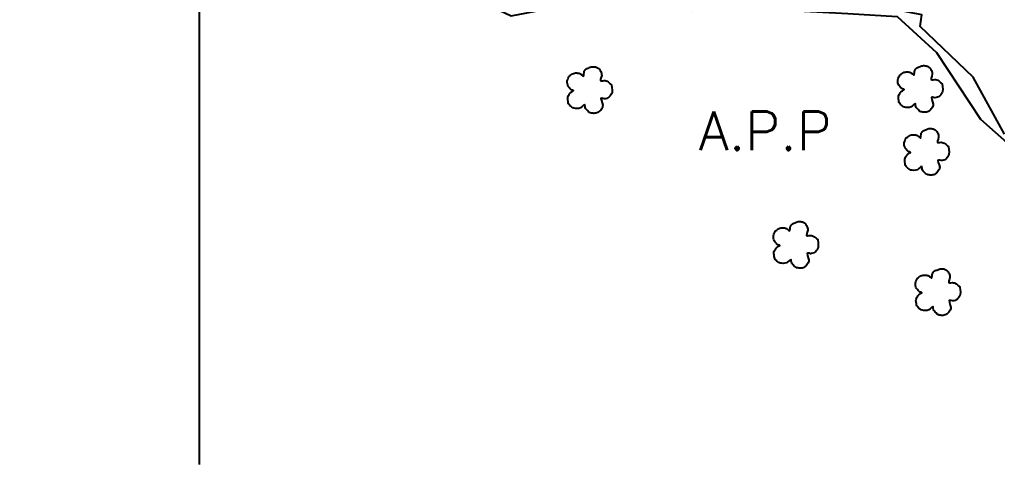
# Model space of a CAD drawing. Extents: x 735951 to 738051, y 7820896 to 7823866.
# Drawn here: x 736339.7 to 736668, y 7821735.5 to 7821884.9 of the extents above; entities that cross this region are included whole.
import ezdxf

# ---------------------------------------------------------------- set-up
doc = ezdxf.new("R2010")
doc.units = 0
doc.header["$MEASUREMENT"] = 0
doc.linetypes.add('CONTINUO', pattern=[0])
for name, color, linetype in [('_SIMBOLO ARVORE', 118, 'Continuous'), ('CURSOS_D_AGUA', 4, 'Continuous'), ('MALHA', 8, 'Continuous')]:
    doc.layers.add(name, color=color, linetype=linetype)
doc.layers.add('TEXTO_DIVERSOS', color=7, linetype='Continuous', lineweight=5)
doc.styles.add('Simplex', font='simplex.shx')

msp = doc.modelspace()

# ---------------------------------------------------------------- linework, layer by layer
at = {"layer": '_SIMBOLO ARVORE', "linetype": 'CONTINUO'}
for points in [[(736529.35, 7821856.37, 0), (736528.94, 7821856.01, 0), (736528.49, 7821855.61, 0), (736528, 7821855.23, 0), (736527.42, 7821855.08, 0), (736526.84, 7821855.01, 0), (736526.28, 7821855.03, 0), (736525.82, 7821855.13, 0), (736525.42, 7821855.3, 0), (736525.05, 7821855.51, 0), (736524.72, 7821855.77, 0), (736524.43, 7821856.05, 0), (736524.18, 7821856.36, 0), (736524.02, 7821856.66, 0), (736523.9, 7821856.98, 0), (736523.83, 7821857.34, 0), (736523.75, 7821857.82, 0), (736523.71, 7821858.31, 0), (736523.73, 7821858.79, 0), (736523.85, 7821859.14, 0), (736524.01, 7821859.44, 0), (736524.2, 7821859.7, 0), (736524.34, 7821859.94, 0), (736524.49, 7821860.16, 0), (736524.69, 7821860.37, 0), (736525.07, 7821860.62, 0), (736525.43, 7821860.85, 0), (736525.68, 7821861.04, 0), (736525.57, 7821861.12, 0), (736525.34, 7821861.18, 0), (736525.05, 7821861.24, 0), (736524.85, 7821861.36, 0), (736524.64, 7821861.53, 0), (736524.43, 7821861.76, 0), (736524.16, 7821862.09, 0), (736523.91, 7821862.48, 0), (736523.7, 7821862.91, 0), (736523.59, 7821863.35, 0), (736523.54, 7821863.81, 0), (736523.57, 7821864.28, 0), (736523.7, 7821864.8, 0), (736523.89, 7821865.28, 0), (736524.1, 7821865.7, 0), (736524.26, 7821865.93, 0), (736524.43, 7821866.08, 0), (736524.65, 7821866.22, 0), (736524.95, 7821866.44, 0), (736525.3, 7821866.65, 0), (736525.66, 7821866.83, 0), (736526.02, 7821866.92, 0), (736526.38, 7821866.97, 0), (736526.72, 7821866.97, 0), (736527.02, 7821866.96, 0), (736527.3, 7821866.92, 0), (736527.57, 7821866.85, 0), (736527.8, 7821866.78, 0), (736528.02, 7821866.68, 0), (736528.23, 7821866.54, 0), (736528.5, 7821866.25, 0), (736528.75, 7821866.01, 0), (736528.97, 7821865.89, 0), (736529.08, 7821866.23, 0), (736529.14, 7821866.68, 0), (736529.19, 7821867.14, 0), (736529.24, 7821867.34, 0), (736529.29, 7821867.5, 0), (736529.38, 7821867.64, 0), (736529.52, 7821867.88, 0), (736529.71, 7821868.12, 0), (736529.93, 7821868.34, 0), (736530.18, 7821868.46, 0), (736530.46, 7821868.55, 0), (736530.74, 7821868.64, 0), (736531, 7821868.76, 0), (736531.27, 7821868.89, 0), (736531.54, 7821868.99, 0), (736531.83, 7821869.04, 0), (736532.13, 7821869.07, 0), (736532.44, 7821869.07, 0), (736532.73, 7821869.06, 0), (736533.01, 7821869.02, 0), (736533.28, 7821868.95, 0), (736533.53, 7821868.85, 0), (736533.76, 7821868.73, 0), (736533.97, 7821868.59, 0), (736534.16, 7821868.43, 0), (736534.33, 7821868.25, 0), (736534.48, 7821868.03, 0), (736534.65, 7821867.76, 0), (736534.8, 7821867.47, 0), (736534.93, 7821867.15, 0), (736535.04, 7821866.87, 0), (736535.1, 7821866.55, 0), (736535.11, 7821866.17, 0), (736534.93, 7821865.54, 0), (736534.76, 7821864.93, 0), (736534.7, 7821864.41, 0), (736535.02, 7821864.32, 0), (736535.45, 7821864.35, 0), (736535.93, 7821864.43, 0), (736536.28, 7821864.39, 0), (736536.62, 7821864.31, 0), (736536.94, 7821864.19, 0), (736537.29, 7821863.96, 0), (736537.61, 7821863.7, 0), (736537.9, 7821863.43, 0), (736538.12, 7821863.31, 0), (736538.3, 7821863.13, 0), (736538.43, 7821862.82, 0), (736538.54, 7821862.06, 0), (736538.59, 7821861.22, 0), (736538.58, 7821860.41, 0), (736538.43, 7821859.95, 0), (736538.23, 7821859.6, 0), (736537.98, 7821859.33, 0), (736537.76, 7821859.05, 0), (736537.5, 7821858.8, 0), (736537.2, 7821858.61, 0), (736536.81, 7821858.45, 0), (736536.39, 7821858.34, 0), (736535.96, 7821858.28, 0), (736535.51, 7821858.4, 0), (736535.13, 7821858.46, 0), (736534.88, 7821858.37, 0), (736535.01, 7821857.7, 0), (736535.23, 7821856.9, 0), (736535.46, 7821856.12, 0), (736535.44, 7821855.71, 0), (736535.34, 7821855.41, 0), (736535.19, 7821855.16, 0), (736535, 7821854.83, 0), (736534.78, 7821854.52, 0), (736534.54, 7821854.24, 0), (736534.32, 7821854.01, 0), (736534.08, 7821853.82, 0), (736533.82, 7821853.67, 0), (736533.5, 7821853.55, 0), (736533.16, 7821853.47, 0), (736532.8, 7821853.42, 0), (736532.45, 7821853.41, 0), (736532.11, 7821853.43, 0), (736531.79, 7821853.48, 0), (736531.53, 7821853.51, 0), (736531.28, 7821853.57, 0), (736531.03, 7821853.69, 0), (736530.74, 7821853.94, 0), (736530.44, 7821854.24, 0), (736530.16, 7821854.55, 0), (736529.93, 7821854.79, 0), (736529.73, 7821855.04, 0), (736529.57, 7821855.32, 0), (736529.53, 7821855.74, 0), (736529.48, 7821856.15, 0), (736529.39, 7821856.48, 0)], [(736640.35, 7821856.73, 0), (736639.94, 7821856.37, 0), (736639.49, 7821855.97, 0), (736639, 7821855.59, 0), (736638.42, 7821855.43, 0), (736637.84, 7821855.37, 0), (736637.28, 7821855.39, 0), (736636.82, 7821855.49, 0), (736636.42, 7821855.65, 0), (736636.06, 7821855.87, 0), (736635.72, 7821856.12, 0), (736635.43, 7821856.41, 0), (736635.19, 7821856.72, 0), (736635.02, 7821857.02, 0), (736634.91, 7821857.34, 0), (736634.83, 7821857.7, 0), (736634.75, 7821858.18, 0), (736634.72, 7821858.67, 0), (736634.73, 7821859.14, 0), (736634.85, 7821859.49, 0), (736635.01, 7821859.79, 0), (736635.2, 7821860.06, 0), (736635.34, 7821860.3, 0), (736635.5, 7821860.52, 0), (736635.69, 7821860.73, 0), (736636.07, 7821860.98, 0), (736636.43, 7821861.21, 0), (736636.68, 7821861.4, 0), (736636.57, 7821861.48, 0), (736636.34, 7821861.54, 0), (736636.05, 7821861.6, 0), (736635.85, 7821861.72, 0), (736635.65, 7821861.89, 0), (736635.43, 7821862.12, 0), (736635.17, 7821862.45, 0), (736634.91, 7821862.84, 0), (736634.7, 7821863.27, 0), (736634.59, 7821863.71, 0), (736634.54, 7821864.17, 0), (736634.57, 7821864.64, 0), (736634.7, 7821865.15, 0), (736634.89, 7821865.64, 0), (736635.1, 7821866.06, 0), (736635.26, 7821866.28, 0), (736635.44, 7821866.44, 0), (736635.65, 7821866.57, 0), (736635.96, 7821866.8, 0), (736636.3, 7821867.01, 0), (736636.66, 7821867.19, 0), (736637.02, 7821867.28, 0), (736637.38, 7821867.33, 0), (736637.72, 7821867.33, 0), (736638.02, 7821867.32, 0), (736638.31, 7821867.28, 0), (736638.57, 7821867.21, 0), (736638.8, 7821867.14, 0), (736639.02, 7821867.04, 0), (736639.24, 7821866.9, 0), (736639.5, 7821866.61, 0), (736639.76, 7821866.36, 0), (736639.97, 7821866.25, 0), (736640.08, 7821866.58, 0), (736640.15, 7821867.03, 0), (736640.19, 7821867.5, 0), (736640.24, 7821867.7, 0), (736640.3, 7821867.86, 0), (736640.38, 7821868, 0), (736640.53, 7821868.24, 0), (736640.71, 7821868.48, 0), (736640.93, 7821868.69, 0), (736641.18, 7821868.82, 0), (736641.46, 7821868.91, 0), (736641.74, 7821868.99, 0), (736642.01, 7821869.12, 0), (736642.27, 7821869.24, 0), (736642.54, 7821869.35, 0), (736642.84, 7821869.4, 0), (736643.14, 7821869.43, 0), (736643.44, 7821869.43, 0), (736643.73, 7821869.41, 0), (736644.01, 7821869.37, 0), (736644.28, 7821869.31, 0), (736644.53, 7821869.21, 0), (736644.76, 7821869.09, 0), (736644.97, 7821868.94, 0), (736645.16, 7821868.79, 0), (736645.33, 7821868.61, 0), (736645.49, 7821868.39, 0), (736645.65, 7821868.12, 0), (736645.8, 7821867.82, 0), (736645.93, 7821867.51, 0), (736646.04, 7821867.22, 0), (736646.1, 7821866.9, 0), (736646.11, 7821866.52, 0), (736645.93, 7821865.9, 0), (736645.77, 7821865.28, 0), (736645.7, 7821864.77, 0), (736646.02, 7821864.68, 0), (736646.45, 7821864.71, 0), (736646.93, 7821864.79, 0), (736647.28, 7821864.75, 0), (736647.62, 7821864.67, 0), (736647.95, 7821864.54, 0), (736648.29, 7821864.32, 0), (736648.61, 7821864.05, 0), (736648.9, 7821863.79, 0), (736649.13, 7821863.66, 0), (736649.3, 7821863.49, 0), (736649.44, 7821863.18, 0), (736649.54, 7821862.42, 0), (736649.6, 7821861.58, 0), (736649.58, 7821860.76, 0), (736649.44, 7821860.3, 0), (736649.23, 7821859.96, 0), (736648.99, 7821859.68, 0), (736648.76, 7821859.4, 0), (736648.5, 7821859.16, 0), (736648.2, 7821858.96, 0), (736647.81, 7821858.81, 0), (736647.39, 7821858.7, 0), (736646.96, 7821858.63, 0), (736646.51, 7821858.76, 0), (736646.13, 7821858.82, 0), (736645.88, 7821858.73, 0), (736646.01, 7821858.06, 0), (736646.23, 7821857.26, 0), (736646.46, 7821856.48, 0), (736646.44, 7821856.07, 0), (736646.35, 7821855.77, 0), (736646.19, 7821855.51, 0), (736646, 7821855.19, 0), (736645.78, 7821854.88, 0), (736645.54, 7821854.6, 0), (736645.32, 7821854.37, 0), (736645.08, 7821854.18, 0), (736644.82, 7821854.03, 0), (736644.5, 7821853.91, 0), (736644.16, 7821853.82, 0), (736643.8, 7821853.78, 0), (736643.45, 7821853.77, 0), (736643.11, 7821853.79, 0), (736642.79, 7821853.84, 0), (736642.53, 7821853.87, 0), (736642.28, 7821853.93, 0), (736642.03, 7821854.05, 0), (736641.74, 7821854.3, 0), (736641.44, 7821854.59, 0), (736641.17, 7821854.9, 0), (736640.93, 7821855.15, 0), (736640.73, 7821855.4, 0), (736640.57, 7821855.67, 0), (736640.53, 7821856.1, 0), (736640.48, 7821856.51, 0), (736640.39, 7821856.84, 0)], [(736642.48, 7821835.61, 0), (736642.07, 7821835.26, 0), (736641.62, 7821834.86, 0), (736641.13, 7821834.48, 0), (736640.56, 7821834.32, 0), (736639.97, 7821834.26, 0), (736639.41, 7821834.28, 0), (736638.96, 7821834.38, 0), (736638.55, 7821834.54, 0), (736638.19, 7821834.76, 0), (736637.85, 7821835.01, 0), (736637.56, 7821835.3, 0), (736637.32, 7821835.61, 0), (736637.16, 7821835.9, 0), (736637.04, 7821836.23, 0), (736636.96, 7821836.59, 0), (736636.89, 7821837.07, 0), (736636.85, 7821837.56, 0), (736636.86, 7821838.03, 0), (736636.98, 7821838.38, 0), (736637.15, 7821838.68, 0), (736637.33, 7821838.94, 0), (736637.47, 7821839.18, 0), (736637.63, 7821839.41, 0), (736637.83, 7821839.62, 0), (736638.21, 7821839.87, 0), (736638.56, 7821840.1, 0), (736638.82, 7821840.29, 0), (736638.71, 7821840.37, 0), (736638.48, 7821840.43, 0), (736638.19, 7821840.49, 0), (736637.98, 7821840.61, 0), (736637.78, 7821840.78, 0), (736637.57, 7821841, 0), (736637.3, 7821841.34, 0), (736637.05, 7821841.73, 0), (736636.84, 7821842.15, 0), (736636.72, 7821842.59, 0), (736636.68, 7821843.05, 0), (736636.7, 7821843.52, 0), (736636.84, 7821844.04, 0), (736637.02, 7821844.53, 0), (736637.23, 7821844.95, 0), (736637.39, 7821845.17, 0), (736637.57, 7821845.33, 0), (736637.78, 7821845.46, 0), (736638.09, 7821845.68, 0), (736638.43, 7821845.9, 0), (736638.79, 7821846.08, 0), (736639.15, 7821846.17, 0), (736639.51, 7821846.21, 0), (736639.85, 7821846.22, 0), (736640.16, 7821846.21, 0), (736640.44, 7821846.16, 0), (736640.7, 7821846.1, 0), (736640.93, 7821846.03, 0), (736641.15, 7821845.92, 0), (736641.37, 7821845.79, 0), (736641.64, 7821845.5, 0), (736641.89, 7821845.25, 0), (736642.11, 7821845.13, 0), (736642.21, 7821845.47, 0), (736642.28, 7821845.92, 0), (736642.33, 7821846.39, 0), (736642.37, 7821846.59, 0), (736642.43, 7821846.75, 0), (736642.51, 7821846.89, 0), (736642.66, 7821847.13, 0), (736642.84, 7821847.36, 0), (736643.06, 7821847.58, 0), (736643.32, 7821847.7, 0), (736643.59, 7821847.8, 0), (736643.88, 7821847.88, 0), (736644.14, 7821848.01, 0), (736644.4, 7821848.13, 0), (736644.67, 7821848.23, 0), (736644.97, 7821848.29, 0), (736645.27, 7821848.32, 0), (736645.57, 7821848.32, 0), (736645.86, 7821848.3, 0), (736646.15, 7821848.26, 0), (736646.42, 7821848.2, 0), (736646.67, 7821848.1, 0), (736646.9, 7821847.98, 0), (736647.11, 7821847.83, 0), (736647.29, 7821847.68, 0), (736647.46, 7821847.49, 0), (736647.62, 7821847.28, 0), (736647.79, 7821847.01, 0), (736647.94, 7821846.71, 0), (736648.07, 7821846.4, 0), (736648.17, 7821846.11, 0), (736648.23, 7821845.79, 0), (736648.24, 7821845.41, 0), (736648.06, 7821844.79, 0), (736647.9, 7821844.17, 0), (736647.83, 7821843.66, 0), (736648.15, 7821843.57, 0), (736648.59, 7821843.6, 0), (736649.06, 7821843.68, 0), (736649.42, 7821843.64, 0), (736649.75, 7821843.56, 0), (736650.08, 7821843.43, 0), (736650.42, 7821843.2, 0), (736650.75, 7821842.94, 0), (736651.04, 7821842.67, 0), (736651.26, 7821842.55, 0), (736651.44, 7821842.37, 0), (736651.57, 7821842.07, 0), (736651.68, 7821841.31, 0), (736651.73, 7821840.46, 0), (736651.71, 7821839.65, 0), (736651.57, 7821839.19, 0), (736651.37, 7821838.84, 0), (736651.12, 7821838.57, 0), (736650.89, 7821838.29, 0), (736650.63, 7821838.05, 0), (736650.33, 7821837.85, 0), (736649.94, 7821837.7, 0), (736649.52, 7821837.59, 0), (736649.1, 7821837.52, 0), (736648.64, 7821837.64, 0), (736648.26, 7821837.71, 0), (736648.01, 7821837.62, 0), (736648.14, 7821836.95, 0), (736648.37, 7821836.15, 0), (736648.59, 7821835.36, 0), (736648.57, 7821834.96, 0), (736648.48, 7821834.66, 0), (736648.33, 7821834.4, 0), (736648.14, 7821834.08, 0), (736647.91, 7821833.77, 0), (736647.67, 7821833.48, 0), (736647.45, 7821833.26, 0), (736647.22, 7821833.07, 0), (736646.96, 7821832.91, 0), (736646.63, 7821832.79, 0), (736646.29, 7821832.71, 0), (736645.94, 7821832.66, 0), (736645.59, 7821832.66, 0), (736645.25, 7821832.68, 0), (736644.93, 7821832.72, 0), (736644.66, 7821832.75, 0), (736644.41, 7821832.82, 0), (736644.17, 7821832.94, 0), (736643.87, 7821833.19, 0), (736643.58, 7821833.48, 0), (736643.3, 7821833.79, 0), (736643.06, 7821834.03, 0), (736642.87, 7821834.29, 0), (736642.71, 7821834.56, 0), (736642.66, 7821834.98, 0), (736642.62, 7821835.39, 0), (736642.53, 7821835.73, 0)], [(736598.57, 7821804.38, 0), (736598.16, 7821804.02, 0), (736597.71, 7821803.62, 0), (736597.22, 7821803.24, 0), (736596.65, 7821803.08, 0), (736596.06, 7821803.02, 0), (736595.5, 7821803.04, 0), (736595.05, 7821803.14, 0), (736594.64, 7821803.3, 0), (736594.28, 7821803.52, 0), (736593.94, 7821803.77, 0), (736593.65, 7821804.06, 0), (736593.41, 7821804.37, 0), (736593.25, 7821804.67, 0), (736593.13, 7821804.99, 0), (736593.05, 7821805.35, 0), (736592.97, 7821805.83, 0), (736592.94, 7821806.32, 0), (736592.95, 7821806.8, 0), (736593.07, 7821807.14, 0), (736593.24, 7821807.44, 0), (736593.42, 7821807.71, 0), (736593.56, 7821807.95, 0), (736593.72, 7821808.17, 0), (736593.92, 7821808.38, 0), (736594.3, 7821808.63, 0), (736594.65, 7821808.86, 0), (736594.91, 7821809.05, 0), (736594.8, 7821809.13, 0), (736594.57, 7821809.19, 0), (736594.28, 7821809.25, 0), (736594.07, 7821809.37, 0), (736593.87, 7821809.54, 0), (736593.66, 7821809.77, 0), (736593.39, 7821810.1, 0), (736593.14, 7821810.49, 0), (736592.93, 7821810.92, 0), (736592.81, 7821811.36, 0), (736592.77, 7821811.82, 0), (736592.79, 7821812.29, 0), (736592.93, 7821812.8, 0), (736593.11, 7821813.29, 0), (736593.32, 7821813.71, 0), (736593.48, 7821813.94, 0), (736593.66, 7821814.09, 0), (736593.87, 7821814.22, 0), (736594.18, 7821814.45, 0), (736594.52, 7821814.66, 0), (736594.88, 7821814.84, 0), (736595.24, 7821814.93, 0), (736595.6, 7821814.98, 0), (736595.94, 7821814.98, 0), (736596.25, 7821814.97, 0), (736596.53, 7821814.93, 0), (736596.79, 7821814.86, 0), (736597.02, 7821814.79, 0), (736597.24, 7821814.69, 0), (736597.46, 7821814.55, 0), (736597.73, 7821814.26, 0), (736597.98, 7821814.02, 0), (736598.19, 7821813.9, 0), (736598.3, 7821814.23, 0), (736598.37, 7821814.68, 0), (736598.41, 7821815.15, 0), (736598.46, 7821815.35, 0), (736598.52, 7821815.51, 0), (736598.6, 7821815.65, 0), (736598.75, 7821815.89, 0), (736598.93, 7821816.13, 0), (736599.15, 7821816.34, 0), (736599.41, 7821816.47, 0), (736599.68, 7821816.56, 0), (736599.97, 7821816.64, 0), (736600.23, 7821816.77, 0), (736600.49, 7821816.89, 0), (736600.76, 7821817, 0), (736601.06, 7821817.05, 0), (736601.36, 7821817.08, 0), (736601.66, 7821817.08, 0), (736601.95, 7821817.06, 0), (736602.24, 7821817.02, 0), (736602.51, 7821816.96, 0), (736602.76, 7821816.86, 0), (736602.99, 7821816.74, 0), (736603.2, 7821816.59, 0), (736603.38, 7821816.44, 0), (736603.55, 7821816.26, 0), (736603.71, 7821816.04, 0), (736603.88, 7821815.77, 0), (736604.03, 7821815.48, 0), (736604.16, 7821815.16, 0), (736604.26, 7821814.87, 0), (736604.32, 7821814.55, 0), (736604.33, 7821814.17, 0), (736604.15, 7821813.55, 0), (736603.99, 7821812.93, 0), (736603.92, 7821812.42, 0), (736604.24, 7821812.33, 0), (736604.68, 7821812.36, 0), (736605.15, 7821812.44, 0), (736605.51, 7821812.4, 0), (736605.84, 7821812.32, 0), (736606.17, 7821812.2, 0), (736606.51, 7821811.97, 0), (736606.84, 7821811.71, 0), (736607.13, 7821811.44, 0), (736607.35, 7821811.31, 0), (736607.53, 7821811.14, 0), (736607.66, 7821810.83, 0), (736607.77, 7821810.07, 0), (736607.82, 7821809.23, 0), (736607.8, 7821808.42, 0), (736607.66, 7821807.96, 0), (736607.46, 7821807.61, 0), (736607.21, 7821807.34, 0), (736606.98, 7821807.05, 0), (736606.72, 7821806.81, 0), (736606.42, 7821806.62, 0), (736606.03, 7821806.46, 0), (736605.61, 7821806.35, 0), (736605.19, 7821806.28, 0), (736604.73, 7821806.41, 0), (736604.35, 7821806.47, 0), (736604.1, 7821806.38, 0), (736604.23, 7821805.71, 0), (736604.46, 7821804.91, 0), (736604.68, 7821804.13, 0), (736604.66, 7821803.72, 0), (736604.57, 7821803.42, 0), (736604.42, 7821803.17, 0), (736604.22, 7821802.84, 0), (736604, 7821802.53, 0), (736603.76, 7821802.25, 0), (736603.54, 7821802.02, 0), (736603.31, 7821801.83, 0), (736603.05, 7821801.68, 0), (736602.72, 7821801.56, 0), (736602.38, 7821801.47, 0), (736602.03, 7821801.43, 0), (736601.68, 7821801.42, 0), (736601.34, 7821801.44, 0), (736601.02, 7821801.49, 0), (736600.75, 7821801.52, 0), (736600.5, 7821801.58, 0), (736600.26, 7821801.7, 0), (736599.96, 7821801.95, 0), (736599.67, 7821802.24, 0), (736599.39, 7821802.56, 0), (736599.15, 7821802.8, 0), (736598.96, 7821803.05, 0), (736598.8, 7821803.33, 0), (736598.75, 7821803.75, 0), (736598.71, 7821804.16, 0), (736598.62, 7821804.49, 0)], [(736646.28, 7821788.5, 0), (736645.87, 7821788.15, 0), (736645.42, 7821787.75, 0), (736644.93, 7821787.37, 0), (736644.35, 7821787.21, 0), (736643.77, 7821787.15, 0), (736643.21, 7821787.17, 0), (736642.75, 7821787.27, 0), (736642.35, 7821787.43, 0), (736641.99, 7821787.65, 0), (736641.65, 7821787.9, 0), (736641.36, 7821788.19, 0), (736641.12, 7821788.5, 0), (736640.95, 7821788.8, 0), (736640.84, 7821789.12, 0), (736640.76, 7821789.48, 0), (736640.68, 7821789.96, 0), (736640.64, 7821790.45, 0), (736640.66, 7821790.92, 0), (736640.78, 7821791.27, 0), (736640.94, 7821791.57, 0), (736641.13, 7821791.84, 0), (736641.27, 7821792.08, 0), (736641.43, 7821792.3, 0), (736641.62, 7821792.51, 0), (736642, 7821792.76, 0), (736642.36, 7821792.99, 0), (736642.61, 7821793.18, 0), (736642.5, 7821793.26, 0), (736642.27, 7821793.32, 0), (736641.98, 7821793.38, 0), (736641.78, 7821793.5, 0), (736641.58, 7821793.67, 0), (736641.36, 7821793.89, 0), (736641.1, 7821794.23, 0), (736640.84, 7821794.62, 0), (736640.63, 7821795.05, 0), (736640.52, 7821795.49, 0), (736640.47, 7821795.94, 0), (736640.5, 7821796.42, 0), (736640.63, 7821796.93, 0), (736640.82, 7821797.42, 0), (736641.03, 7821797.84, 0), (736641.19, 7821798.06, 0), (736641.37, 7821798.22, 0), (736641.58, 7821798.35, 0), (736641.89, 7821798.58, 0), (736642.23, 7821798.79, 0), (736642.59, 7821798.97, 0), (736642.95, 7821799.06, 0), (736643.31, 7821799.1, 0), (736643.65, 7821799.11, 0), (736643.95, 7821799.1, 0), (736644.24, 7821799.06, 0), (736644.5, 7821798.99, 0), (736644.73, 7821798.92, 0), (736644.95, 7821798.82, 0), (736645.17, 7821798.68, 0), (736645.43, 7821798.39, 0), (736645.68, 7821798.14, 0), (736645.9, 7821798.03, 0), (736646.01, 7821798.36, 0), (736646.08, 7821798.81, 0), (736646.12, 7821799.28, 0), (736646.17, 7821799.48, 0), (736646.23, 7821799.64, 0), (736646.31, 7821799.78, 0), (736646.46, 7821800.02, 0), (736646.64, 7821800.26, 0), (736646.86, 7821800.47, 0), (736647.11, 7821800.59, 0), (736647.39, 7821800.69, 0), (736647.67, 7821800.77, 0), (736647.94, 7821800.9, 0), (736648.2, 7821801.02, 0), (736648.47, 7821801.13, 0), (736648.77, 7821801.18, 0), (736649.07, 7821801.21, 0), (736649.37, 7821801.21, 0), (736649.66, 7821801.19, 0), (736649.94, 7821801.15, 0), (736650.21, 7821801.09, 0), (736650.46, 7821800.99, 0), (736650.69, 7821800.87, 0), (736650.9, 7821800.72, 0), (736651.09, 7821800.57, 0), (736651.26, 7821800.38, 0), (736651.42, 7821800.17, 0), (736651.58, 7821799.9, 0), (736651.73, 7821799.6, 0), (736651.86, 7821799.29, 0), (736651.97, 7821799, 0), (736652.03, 7821798.68, 0), (736652.04, 7821798.3, 0), (736651.86, 7821797.68, 0), (736651.69, 7821797.06, 0), (736651.63, 7821796.55, 0), (736651.95, 7821796.46, 0), (736652.38, 7821796.49, 0), (736652.86, 7821796.57, 0), (736653.21, 7821796.53, 0), (736653.55, 7821796.45, 0), (736653.88, 7821796.32, 0), (736654.22, 7821796.1, 0), (736654.54, 7821795.83, 0), (736654.83, 7821795.57, 0), (736655.06, 7821795.44, 0), (736655.23, 7821795.26, 0), (736655.36, 7821794.96, 0), (736655.47, 7821794.2, 0), (736655.53, 7821793.36, 0), (736655.51, 7821792.54, 0), (736655.37, 7821792.08, 0), (736655.16, 7821791.74, 0), (736654.92, 7821791.46, 0), (736654.69, 7821791.18, 0), (736654.43, 7821790.94, 0), (736654.13, 7821790.74, 0), (736653.74, 7821790.59, 0), (736653.32, 7821790.48, 0), (736652.89, 7821790.41, 0), (736652.44, 7821790.53, 0), (736652.06, 7821790.6, 0), (736651.81, 7821790.51, 0), (736651.94, 7821789.84, 0), (736652.16, 7821789.04, 0), (736652.39, 7821788.25, 0), (736652.37, 7821787.85, 0), (736652.28, 7821787.55, 0), (736652.12, 7821787.29, 0), (736651.93, 7821786.97, 0), (736651.71, 7821786.66, 0), (736651.47, 7821786.38, 0), (736651.25, 7821786.15, 0), (736651.01, 7821785.96, 0), (736650.75, 7821785.8, 0), (736650.43, 7821785.69, 0), (736650.09, 7821785.6, 0), (736649.73, 7821785.55, 0), (736649.38, 7821785.55, 0), (736649.04, 7821785.57, 0), (736648.72, 7821785.62, 0), (736648.46, 7821785.65, 0), (736648.21, 7821785.71, 0), (736647.96, 7821785.83, 0), (736647.67, 7821786.08, 0), (736647.37, 7821786.37, 0), (736647.09, 7821786.68, 0), (736646.86, 7821786.93, 0), (736646.66, 7821787.18, 0), (736646.5, 7821787.45, 0), (736646.46, 7821787.88, 0), (736646.41, 7821788.28, 0), (736646.32, 7821788.62, 0)]]:
    msp.add_polyline3d(points, dxfattribs=at)
at = {"layer": 'CURSOS_D_AGUA'}
for points in [[(736670.31, 7821846.43), (736659.84, 7821865.58), (736642, 7821882.55), (736642.55, 7821886.52), (736619.01, 7821891.1), (736563.4, 7821892.3), (736549.25, 7821899.1), (736524.39, 7821892.3), (736503.12, 7821894.3), (736467.44, 7821906.13), (736444.31, 7821926.95), (736437.85, 7821938.3), (736418.79, 7821931.41), (736402.94, 7821936.02), (736370.95, 7821953.7), (736353.06, 7821964.31), (736344.43, 7821964.04), (736329.21, 7821963.58)], [(736321.27, 7821962.36), (736343.03, 7821957.64), (736352.27, 7821960.04), (736366.3, 7821954.41), (736374.22, 7821945.63), (736385.56, 7821938.99), (736424.09, 7821928.73), (736429.74, 7821933.45), (736448.35, 7821919.21), (736470.85, 7821902.24), (736504.76, 7821886.16), (736536.31, 7821892.29), (736565.35, 7821887.69), (736586.46, 7821888.64), (736617.76, 7821886.91), (736634.33, 7821885.98), (736647.48, 7821873.87), (736662.25, 7821851.49), (736681, 7821834.88)]]:
    msp.add_lwpolyline(points, dxfattribs=at)
at = {"layer": 'MALHA', "color": 8}
msp.add_lwpolyline([(736400, 7821993.6), (736400, 7821735.5)], dxfattribs=at)

# ---------------------------------------------------------------- texts
at = {"layer": 'TEXTO_DIVERSOS', "style": 'Simplex', "width": 1}
msp.add_text('A.P.P', height=13, dxfattribs=at).set_placement((736567.75, 7821841.03))

doc.saveas('drawing.dxf')
